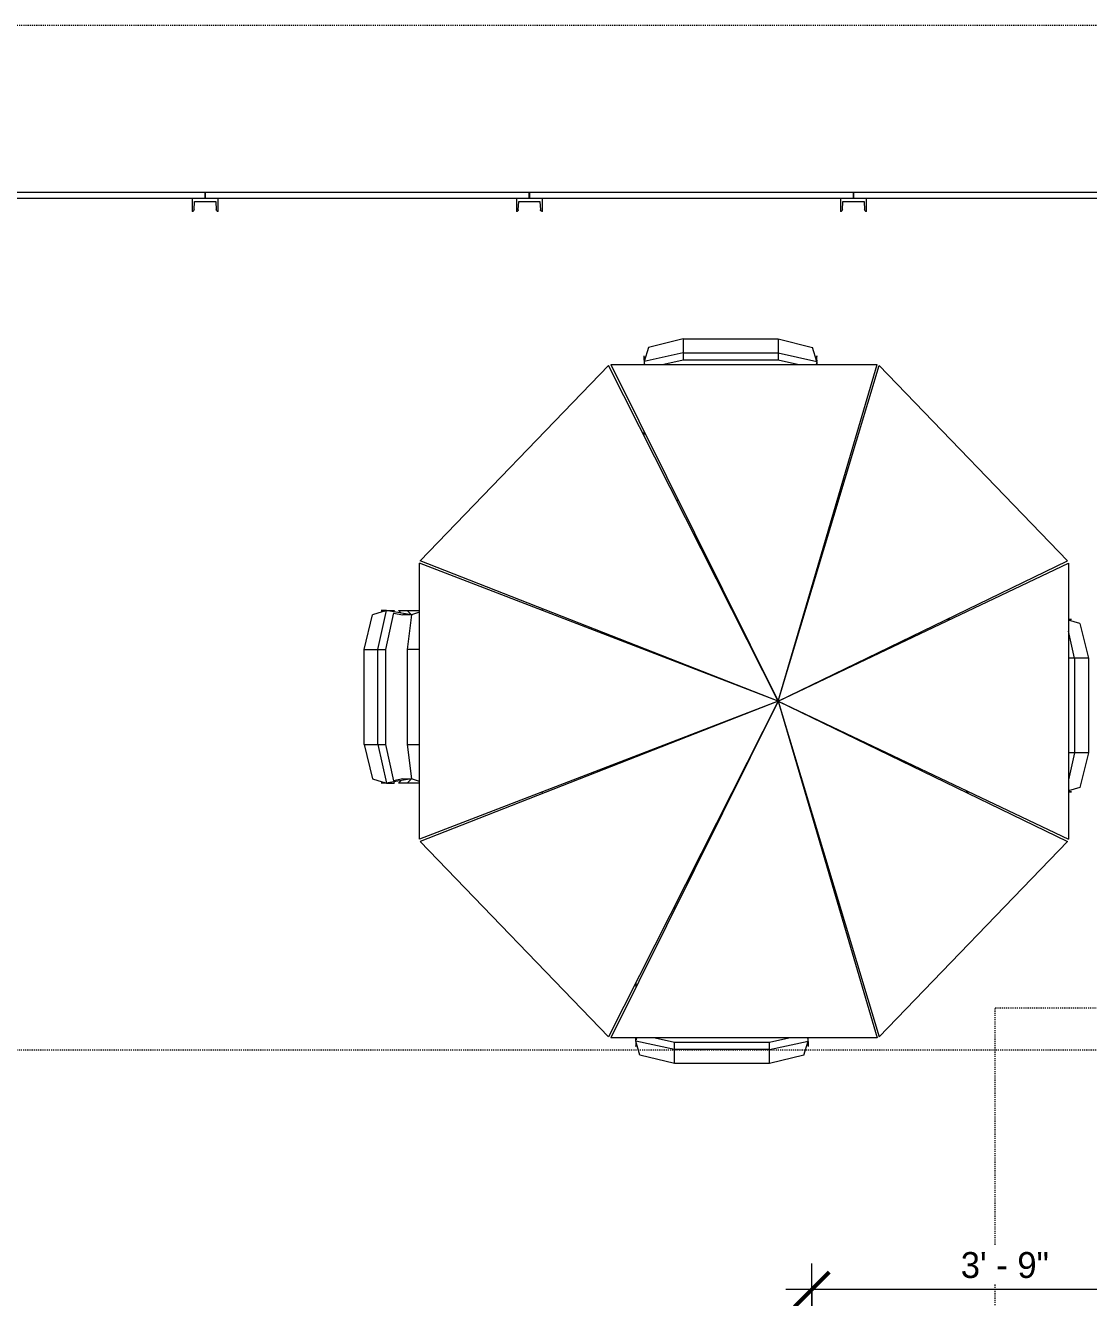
# Model space of a CAD drawing. Header units: inches. Extents: x -4010 to -1814, y 9846 to 12241.
# Drawn here: x -2846.2 to -2722.9, y 12093.4 to 12240.7 of the extents above; entities that cross this region are included whole.
import ezdxf

# ---------------------------------------------------------------- set-up
doc = ezdxf.new("R2010")
doc.units = ezdxf.units.IN
doc.header["$MEASUREMENT"] = 0
doc.linetypes.add('Aligning Line 1_8_', pattern=[0.25, 0.125, -0.125])
doc.linetypes.add('Aligning Line 1_8__2_', pattern=[0.25, 0.125, -0.125])
for name, color, linetype, lineweight in [('0-1', 7, 'Continuous', 5), ('0-2', 7, 'Continuous', 9), ('A-ANNO-DIMS', 211, 'Continuous', 9), ('A-ANNO-DIMS-32', 211, 'Continuous', 9), ('A-GLAZ-CURT-1', 7, 'Continuous', 9), ('A-GLAZ-CWMG-1', 7, 'Continuous', 9), ('G-ANNO-SYMB', 111, 'Aligning Line 1_8_', 9), ('G-ANNO-SYMB-1', 147, 'Aligning Line 1_8_', 9), ('G-ANNO-SYMB-2', 147, 'Aligning Line 1_8__2_', 9), ('I-FURN', 30, 'Continuous', 9)]:
    doc.layers.add(name, color=color, linetype=linetype, lineweight=lineweight)
doc.styles.add('Century Gothic', font='ufonts.com_century-gothic.ttf', dxfattribs={"height": 3})
doc.dimstyles.new('OD_1__HACK_2', dxfattribs={"dimscale": 12, "dimtxt": 3.132505, "dimasz": 0.333333, "dimexe": 0.25, "dimexo": 0.166667, "dimgap": 0.041667, "dimtad": 1, "dimdec": 4, "dimrnd": 0.0625, "dimzin": 3, "dimdsep": 46, "dimlunit": 4, "dimtxsty": 'Century Gothic', "dimblk1": 'OBLIQUE', "dimblk2": 'OBLIQUE', "dimsah": 1, "dimcen": 0.09, "dimdle": 0.25, "dimazin": 0, "dimtfac": 1, "dimtdec": 4, "dimtix": 1, "dimtmove": 0, "dimatfit": 3, "dimfxl": 1, "dimtvp": 1, "dimtfill": 1, "dimfrac": 2, "dimtolj": 1, "dimtzin": 0, "dimarcsym": 2})

# ---------------------------------------------------------------- blocks, each defined once
blk = doc.blocks.new('Outdoor Table01 - 02ZUTB01_dwg-2525485-UNIT PLANS - 1ST FLOOR')
at = {"layer": 'I-FURN'}
for p, q in [((-7, 41.99), (-11, 40.99)), ((-7, 41.99), (4, 41.99)), ((-7, 41.99), (-7, 40.37)), ((4, 41.99), (8, 40.99)), ((4, 41.99), (4, 40.37)), ((-11, 40.99), (-11.5, 39.37)), ((-7, 40.37), (-11.5, 39.37)), ((-11.42, 39.62), (-11.5, 40)), ((-11.5, 39.5), (-11.5, 40)), ((-7, 40.37), (4, 40.37)), ((-7, 40.37), (-7, 39.5)), ((4, 40.37), (8.5, 39.37)), ((4, 40.37), (4, 39.5)), ((8.5, 39.37), (8, 40.99)), ((8.5, 40), (8.42, 39.62)), ((8.5, 39.5), (8.5, 40)), ((-37.47, 16.26), (-15.64, 38.89)), ((4, 0), (-15.64, 38.89)), ((-15.38, 39), (4, 0)), ((-15.38, 39), (15.49, 39)), ((-11.49, 39.42), (-11.5, 39.5)), ((-11.5, 39.37), (-11.5, 39)), ((-11.42, 39), (-11.46, 39.24)), ((-7, 39.5), (-9.25, 39)), ((4, 39.5), (-7, 39.5)), ((6.25, 39), (4, 39.5)), ((4, 0), (15.49, 39)), ((4, 0), (15.74, 38.89)), ((8.46, 39.24), (8.42, 39)), ((8.5, 39.5), (8.49, 39.42)), ((8.5, 39.37), (8.5, 39)), ((15.74, 38.89), (37.57, 16.26)), ((-11.5, 30.7), (-11.5, 31.19)), ((-7.56, 23.27), (-7.74, 23.24)), ((10.22, 20.61), (10.1, 20.71)), ((4, 0), (-37.47, 16.26)), ((4, 0), (37.57, 16.26)), ((4, 0), (-37.57, 16)), ((-37.57, -16), (-37.57, 16)), ((4, 0), (37.68, 16)), ((37.68, 16), (37.68, -16)), ((-41.37, 10.5), (-42.99, 10)), ((-42.37, 6), (-41.37, 10.5)), ((-41.5, 10.5), (-42, 10.5)), ((-42, 10.5), (-41.62, 10.42)), ((-41.42, 10.49), (-41.5, 10.5)), ((-41.37, 10.5), (-40.5, 10.5)), ((-38.5, 10), (-41.24, 10.46)), ((-40.5, 10.5), (-40.54, 10.34)), ((-39.7, 10.2), (-40, 10.5)), ((-40, 10.5), (-39, 10.5)), ((-38.5, 10), (-39, 10.5)), ((-39, 10.5), (-37.57, 10.5)), ((-39, 10.5), (-37.57, 10.5)), ((-23.32, 10.71), (-23.39, 10.54)), ((-43.99, 6), (-42.99, 10)), ((-40.56, 10.23), (-41.5, 6)), ((-40.56, 10.21), (-39.5, 10)), ((-38.5, 10), (-39.5, 10)), ((-38.5, 10), (-39, 6)), ((-37.57, 10.31), (-38.5, 10)), ((23.61, 9.5), (24, 9.5)), ((37.68, 9.44), (38, 9.5)), ((37.68, 9.5), (38, 9.5)), ((38.99, 9), (37.68, 9.4)), ((38.99, 9), (39.99, 5)), ((20.51, 7.84), (20.45, 7.97)), ((38.37, 5), (37.68, 8.11)), ((-43.99, -5), (-43.99, 6)), ((-43.99, 6), (-42.37, 6)), ((-42.37, -5), (-42.37, 6)), ((-42.37, 6), (-41.5, 6)), ((-41.5, 6), (-41.5, -5)), ((-39, 6), (-39, -5)), ((-37.57, 6), (-39, 6)), ((38.37, 5), (37.68, 5)), ((39.99, 5), (38.37, 5)), ((38.37, 5), (38.37, -6)), ((39.99, 5), (39.99, -6)), ((4, 0), (-37.57, -16)), ((4, 0), (-37.47, -16.26)), ((4, 0), (-15.64, -38.89)), ((4, 0), (-15.38, -39)), ((4, 0), (15.49, -39)), ((4, 0), (37.68, -16)), ((4, 0), (37.57, -16.26)), ((4, 0), (15.74, -38.89)), ((-43.99, -5), (-42.99, -9)), ((-43.99, -5), (-42.37, -5)), ((-42.37, -5), (-41.37, -9.5)), ((-42.37, -5), (-41.5, -5)), ((-41.5, -5), (-40.56, -9.23)), ((-39, -5), (-38.5, -9)), ((-39, -5), (-37.57, -5)), ((38.37, -6), (37.68, -9.11)), ((38.37, -6), (37.68, -6)), ((39.99, -6), (38.37, -6)), ((39.99, -6), (38.99, -10)), ((20.45, -7.97), (20.51, -7.84)), ((-42.99, -9), (-41.37, -9.5)), ((-41.62, -9.42), (-42, -9.5)), ((-41.5, -9.5), (-42, -9.5)), ((-41.42, -9.49), (-41.5, -9.5)), ((-41.37, -9.5), (-40.5, -9.5)), ((-38.5, -9), (-41.24, -9.46)), ((-39.5, -9), (-40.56, -9.21)), ((-40.54, -9.34), (-40.5, -9.5)), ((-40, -9.5), (-39.7, -9.2)), ((-39, -9.5), (-40, -9.5)), ((-39.5, -9), (-38.5, -9)), ((-39, -9.5), (-38.5, -9)), ((-37.57, -9.5), (-39, -9.5)), ((-37.57, -9.5), (-39, -9.5)), ((-37.57, -9.31), (-38.5, -9)), ((38.99, -10), (37.68, -10.4)), ((-23.39, -10.54), (-23.32, -10.71)), ((25.68, -10.5), (26.1, -10.5)), ((38, -10.5), (37.68, -10.44)), ((37.68, -10.5), (38, -10.5)), ((-15.64, -38.89), (-37.47, -16.26)), ((37.57, -16.26), (15.74, -38.89)), ((10.1, -20.71), (10.22, -20.61)), ((-7.74, -23.24), (-7.56, -23.27)), ((-8, -23.77), (-8, -24.14)), ((-12.5, -32.68), (-12.5, -33.2)), ((15.49, -39), (-15.38, -39)), ((-12.5, -39.37), (-12.5, -39)), ((-12, -40.99), (-12.5, -39.37)), ((-8, -40.37), (-12.5, -39.37)), ((-12.49, -39.42), (-12.5, -39.5)), ((-12.5, -39.5), (-12.5, -40)), ((-12.5, -40), (-12.42, -39.62)), ((-12.42, -39), (-12.46, -39.24)), ((-10.25, -39), (-8, -39.5)), ((-8, -39.5), (3, -39.5)), ((-8, -40.37), (-8, -39.5)), ((3, -39.5), (5.25, -39)), ((3, -40.37), (7.5, -39.37)), ((3, -40.37), (3, -39.5)), ((7, -40.99), (7.5, -39.37)), ((7.42, -39), (7.46, -39.24)), ((7.42, -39.62), (7.5, -40)), ((7.49, -39.42), (7.5, -39.5)), ((7.5, -39.37), (7.5, -39)), ((7.5, -39.5), (7.5, -40)), ((-8, -41.99), (-12, -40.99)), ((3, -40.37), (-8, -40.37)), ((-8, -41.99), (-8, -40.37)), ((3, -41.99), (3, -40.37)), ((7, -40.99), (3, -41.99)), ((3, -41.99), (-8, -41.99))]:
    blk.add_line(p, q, dxfattribs=at)
blk = doc.blocks.new('Outdoor Table01 - Outdoor Table01-1294297-UNIT PLANS - 1ST FLOOR')
blk.add_blockref('Outdoor Table01 - 02ZUTB01_dwg-2525485-UNIT PLANS - 1ST FLOOR', (0, 0))
blk = doc.blocks.new('Horizontal_Siding - Horizontal_Siding-2849380-UNIT PLANS - 1ST FLOOR')
at = {"layer": 'A-GLAZ-CURT-1'}
for p, q in [((-18.79, 2.25), (18.79, 2.25)), ((-18.79, 1.5), (-18.79, 2.25)), ((17.29, 1.5), (-17.29, 1.5)), ((18.79, 2.25), (18.79, 1.5))]:
    blk.add_line(p, q, dxfattribs=at)
blk = doc.blocks.new('Rectangular Mullion - RAILING POST-2666422-UNIT PLANS - 1ST FLOOR')
at = {"layer": 'A-GLAZ-CWMG-1'}
for p, q in [((-1.5, -1.5), (-1.5, 0)), ((1.5, 0), (1.5, -1.5)), ((-1.29, -0.21), (-1.22, -1.18)), ((-1.22, -1.18), (1.22, -1.18)), ((1.22, -1.18), (1.29, -0.21)), ((1.5, -1.5), (-1.5, -1.5))]:
    blk.add_line(p, q, dxfattribs=at)
for centre, radius, start, end in [((-1.5, -0.21), 0.211, 359.472, 90), ((1.5, -0.21), 0.21, 90, 180.528)]:
    blk.add_arc(centre, radius, start, end, dxfattribs=at)
blk = doc.blocks.new('Horizontal_Siding - Horizontal_Siding-V45-UNIT PLANS - 1ST FLOOR')
at = {"layer": 'A-GLAZ-CURT-1'}
for p, q in [((-18.04, 2.25), (16.99, 2.25)), ((-18.04, 1.5), (-18.04, 2.25)), ((16.54, 1.5), (-16.54, 1.5)), ((17.31, 2.25), (18.04, 2.25)), ((18.04, 2.25), (18.04, 1.5))]:
    blk.add_line(p, q, dxfattribs=at)
blk = doc.blocks.new('CTR - 1st Phase - Shell_rvt-1-UNIT PLANS - 1ST FLOOR')
at = {"layer": '0-2'}
for name, p in [('Horizontal_Siding - Horizontal_Siding-2849380-UNIT PLANS - 1ST FLOOR', (-2844.1, 12219.19)), ('Horizontal_Siding - Horizontal_Siding-2849380-UNIT PLANS - 1ST FLOOR', (-2806.53, 12219.19)), ('Horizontal_Siding - Horizontal_Siding-2849380-UNIT PLANS - 1ST FLOOR', (-2768.96, 12219.19)), ('Horizontal_Siding - Horizontal_Siding-V45-UNIT PLANS - 1ST FLOOR', (-2732.13, 12219.19)), ('Outdoor Table01 - Outdoor Table01-1294297-UNIT PLANS - 1ST FLOOR', (-2762.92, 12162.46))]:
    blk.add_blockref(name, p, dxfattribs=at)
at = {"layer": '0-2', "extrusion": (0, 0, -1), "rotation": 180}
for p in [(2825.32, 12219.19), (2787.74, 12219.19), (2750.17, 12219.19)]:
    blk.add_blockref('Rectangular Mullion - RAILING POST-2666422-UNIT PLANS - 1ST FLOOR', p, dxfattribs=at)
blk = doc.blocks.new('CTR - 1st Phase -Stairs _ Elevators_rvt-1-UNIT PLANS - 1ST FLOOR')
at = {"layer": 'G-ANNO-SYMB-1'}
for p in [(-2733.74, 11811.24), (-2495.61, 12126.9)]:
    blk.add_line(p, (-2733.74, 12126.9), dxfattribs=at)
blk = doc.blocks.new('CTR - 1st Phase - Structure_rvt-1-UNIT PLANS - 1ST FLOOR')
at = {"layer": 'G-ANNO-SYMB-2'}
blk.add_line((-1904.06, 12122.03), (-3864.19, 12122.03), dxfattribs=at)
blk = doc.blocks.new('DIMBLOCK200-UNIT PLANS - 1ST FLOOR')
at = {"layer": 'A-ANNO-DIMS-32'}
for p, q in [((-2755, 12083.69), (-2755, 12097.3)), ((-2710, 12076.72), (-2710, 12097.3)), ((-2707, 12094.3), (-2758, 12094.3)), ((-2755, 12094.3), (-2755, 12083.69)), ((-2710, 12094.3), (-2710, 12076.72))]:
    blk.add_line(p, q, dxfattribs=at)
at = {"layer": 'A-ANNO-DIMS-32', "lineweight": 50}
for p, q in [((-2755, 12094.3), (-2753, 12096.3)), ((-2710, 12094.3), (-2708, 12096.3)), ((-2755, 12094.3), (-2757, 12092.3)), ((-2710, 12094.3), (-2712, 12092.3))]:
    blk.add_line(p, q, dxfattribs=at)
at = {"layer": 'A-ANNO-DIMS-32', "color": 0, "insert": (-2737.74, 12098.64), "char_height": 3, "width": 12.5897, "attachment_point": 1, "line_spacing_factor": 0.984502, "style": 'Century Gothic', "bg_fill": 3, "box_fill_scale": 1.25, "bg_fill_color": 256, "bg_fill_true_color": 13158600, "bg_fill_transparency": 0}
blk.add_mtext('3\' - 9"', dxfattribs=at)
blk = doc.blocks.new('_Oblique')
at = {"color": 0, "linetype": 'ByBlock', "lineweight": -2}
blk.add_line((-0.5, -0.5), (0.5, 0.5), dxfattribs=at)

msp = doc.modelspace()

# ---------------------------------------------------------------- block references
at = {"layer": '0-1'}
msp.add_blockref('CTR - 1st Phase - Shell_rvt-1-UNIT PLANS - 1ST FLOOR', (0, 0), dxfattribs=at)

# ---------------------------------------------------------------- next in the draw order: block references
msp.add_blockref('CTR - 1st Phase -Stairs _ Elevators_rvt-1-UNIT PLANS - 1ST FLOOR', (0, 0), dxfattribs=at)

# ---------------------------------------------------------------- next in the draw order: block references
msp.add_blockref('CTR - 1st Phase - Structure_rvt-1-UNIT PLANS - 1ST FLOOR', (0, 0), dxfattribs=at)

# ---------------------------------------------------------------- next in the draw order: linework, layer by layer
at = {"layer": 'G-ANNO-SYMB'}
msp.add_line((-1813.52288, 12240.74859), (-4009.5295, 12240.74859), dxfattribs=at)

# ---------------------------------------------------------------- next in the draw order: dimensions: what is measured, and where the dimension line sits
at = {"layer": 'A-ANNO-DIMS'}
dim = msp.add_linear_dim(base=(-2754.99874, 12094.29787), p1=(-2709.99874, 12074.71811), p2=(-2754.99874, 12081.69399), angle=0, dimstyle='OD_1__HACK_2', override={"dimpost": '<>', "dimfxl": 45.537488}, dxfattribs=at)
dim.commit()
dim.dimension.update_dxf_attribs({"geometry": 'DIMBLOCK200-UNIT PLANS - 1ST FLOOR', "text_midpoint": (-2732.49874, 12096.37333)})

doc.saveas('drawing.dxf')
